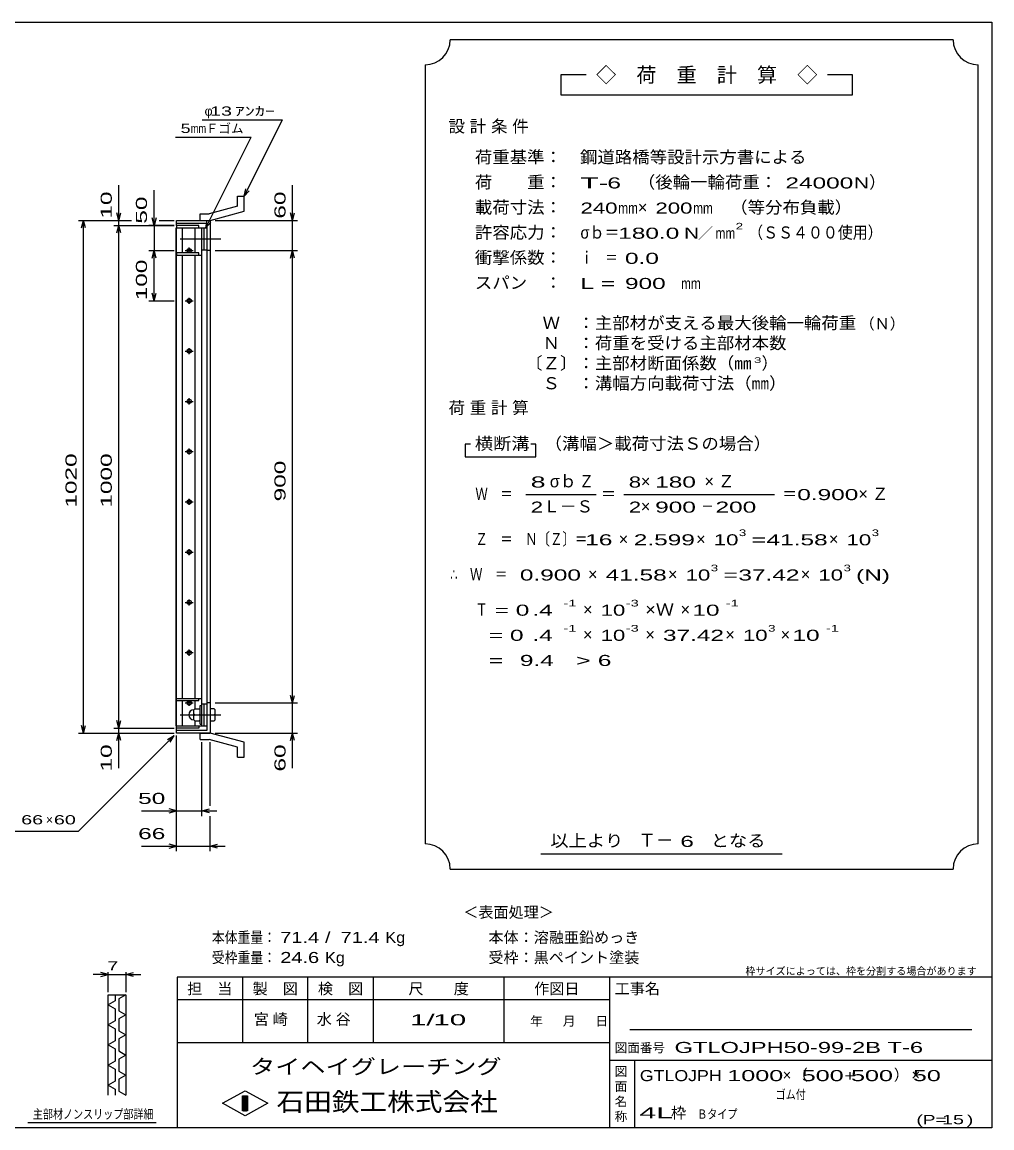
# Model space of a CAD drawing. Units: millimetres, scale not verified. Extents: x -1820 to 1731, y -1282 to 1054.
# Drawn here: x -197 to 1731, y -1146 to 1054 of the extents above; entities that cross this region are included whole.
import ezdxf
from ezdxf.enums import TextEntityAlignment as Align

# ---------------------------------------------------------------- set-up
doc = ezdxf.new("R2010")
doc.units = ezdxf.units.MM
doc.header["$LTSCALE"] = 10
doc.linetypes.add('CHAIN', pattern=[18.5, 12, -1.5, 3.5, -1.5])
for name, color, linetype, lineweight in [('0_2', 150, 'Continuous', 25), ('16', 3, 'Continuous', 25), ('19', 6, 'Continuous', 25), ('22', 4, 'Continuous', 25), ('32', 4, 'Continuous', 25)]:
    doc.layers.add(name, color=color, linetype=linetype, lineweight=lineweight)
doc.styles.add('ベクトル', font='')
doc.styles.get('ベクトル').set_extended_font_data('ベクトル')

msp = doc.modelspace()

# ---------------------------------------------------------------- linework, layer by layer
at = {"layer": '0_2'}
for p, q in [((-1729, 1053.5), (1731, 1053.5)), ((1731, 1053.5), (1731, -1146.5)), ((1731, -846.5), (111, -846.5)), ((111, -846.5), (111, -1146.5)), ((241, -846.5), (241, -976.5)), ((371, -976.5), (371, -846.5)), ((501, -846.5), (501, -976.5)), ((761, -976.5), (761, -846.5)), ((971, -846.5), (971, -1146.5)), ((971, -891.5), (111, -891.5)), ((1691, -951.5), (1011, -951.5)), ((111, -976.5), (971, -976.5)), ((971, -1011.5), (1731, -1011.5)), ((1021, -1146.5), (1021, -1011.5)), ((201, -1097.5), (246, -1072.5)), ((246, -1072.5), (291, -1097.5)), ((246, -1122.5), (201, -1097.5)), ((241, -1082.5), (251, -1082.5)), ((241, -1112.5), (241, -1082.5)), ((241, -1082.5), (243, -1082.5)), ((243, -1082.5), (243, -1112.5)), ((245, -1112.5), (245, -1082.5)), ((245, -1082.5), (247, -1082.5)), ((291, -1097.5), (246, -1122.5)), ((247, -1082.5), (247, -1112.5)), ((249, -1112.5), (249, -1082.5)), ((249, -1082.5), (251, -1082.5)), ((251, -1082.5), (251, -1112.5)), ((251, -1082.5), (251, -1112.5)), ((251, -1112.5), (241, -1112.5)), ((243, -1112.5), (245, -1112.5)), ((247, -1112.5), (249, -1112.5)), ((1731, -1146.5), (-1729, -1146.5))]:
    msp.add_line(p, q, dxfattribs=at)
at = {"layer": '16'}
for p, q in [((109.3, -346.5), (109.3, 644.5)), ((109.3, 644.5), (110, 644.5)), ((154, 649), (110, 649)), ((110, 649), (110, 644.5)), ((110, 644.5), (154, 644.5)), ((110, -346.5), (110, 644.5)), ((110, 644.5), (160, 644.5)), ((121.5, 594.5), (121.5, 644.5)), ((146.5, 594.5), (146.5, 644.5)), ((154, 644.5), (154, 649)), ((160, -346.5), (160, 644.5)), ((160, 644.5), (164.5, 644.5)), ((164.5, 600.5), (164.5, 644.5)), ((164.5, 644.5), (170.5, 644.5)), ((170.5, 600.5), (170.5, 644.5)), ((110, 594.5), (110, 590)), ((154, 594.5), (110, 594.5)), ((127, 599), (143, 599)), ((133, 602), (137, 602)), ((133, 596), (137, 596)), ((135, 594.5), (135, 605)), ((154, 590), (154, 594.5)), ((160, 600.5), (164.5, 600.5)), ((164.5, 600.5), (170.5, 600.5)), ((110, 590), (160, 590)), ((121.5, -292), (121.5, 590)), ((146.5, -292), (146.5, 590)), ((127, 499), (143, 499)), ((133, 502), (137, 502)), ((133, 496), (137, 496)), ((135, 493), (135, 505)), ((127, 399), (143, 399)), ((133, 402), (137, 402)), ((133, 396), (137, 396)), ((135, 393), (135, 405)), ((127, 299), (143, 299)), ((133, 302), (137, 302)), ((133, 296), (137, 296)), ((135, 293), (135, 305)), ((127, 199), (143, 199)), ((133, 202), (137, 202)), ((135, 193), (135, 205)), ((133, 196), (137, 196)), ((127, 99), (143, 99)), ((133, 102), (137, 102)), ((133, 96), (137, 96)), ((135, 93), (135, 105)), ((133, 2), (137, 2)), ((135, -7), (135, 5)), ((127, -1), (143, -1)), ((133, -4), (137, -4)), ((127, -101), (143, -101)), ((133, -98), (137, -98)), ((133, -104), (137, -104)), ((135, -107), (135, -95)), ((133, -198), (137, -198)), ((135, -207), (135, -195)), ((127, -201), (143, -201)), ((133, -204), (137, -204)), ((110, -296.5), (110, -292)), ((110, -292), (160, -292)), ((110, -296.5), (154, -296.5)), ((121.5, -346.5), (121.5, -296.5)), ((127, -301), (143, -301)), ((133, -298), (137, -298)), ((133, -304), (137, -304)), ((135, -307), (135, -296.5)), ((146.5, -311.5), (146.5, -296.5)), ((154, -296.5), (154, -292)), ((157, -343), (157, -306)), ((157, -306), (160, -306)), ((160, -302.5), (164.5, -302.5)), ((160, -343), (160, -306)), ((164.5, -346.5), (164.5, -302.5)), ((164.5, -302.5), (170.5, -302.5)), ((170.5, -346.5), (170.5, -302.5)), ((146, -312.5), (144, -314.5)), ((144, -334.5), (144, -314.5)), ((146, -324.5), (144, -322.5)), ((146, -324.5), (144, -326.5)), ((146, -312.5), (155, -312.5)), ((146, -324.5), (155, -324.5)), ((157, -314.5), (155, -312.5)), ((155, -324.5), (157, -322.5)), ((157, -326.5), (155, -324.5)), ((109.3, -346.5), (110, -346.5)), ((110, -346.5), (154, -346.5)), ((110, -351), (110, -346.5)), ((110, -346.5), (160, -346.5)), ((154, -351), (110, -351)), ((146, -336.5), (144, -334.5)), ((146, -336.5), (155, -336.5)), ((146.5, -346.5), (146.5, -337.5)), ((154, -346.5), (154, -351)), ((155, -336.5), (157, -334.5)), ((157, -343), (160, -343)), ((160, -346.5), (164.5, -346.5)), ((164.5, -346.5), (170.5, -346.5))]:
    msp.add_line(p, q, dxfattribs=at)
at = {"layer": '16', "linetype": 'CHAIN'}
for p, q in [((117, 622.5), (198, 622.5)), ((117, -324.5), (198, -324.5))]:
    msp.add_line(p, q, dxfattribs=at)
at = {"layer": '16'}
for centre, radius, start, end in [((133, 599), 3, 90, 270), ((135, 599), 4, 46.6, 133.4), ((135, 599), 4, 226.6, 313.4), ((137, 599), 3, 270, 90), ((133, 499), 3, 90, 270), ((135, 499), 4, 46.6, 133.4), ((135, 499), 4, 226.6, 313.4), ((137, 499), 3, 270, 90), ((133, 399), 3, 90, 270), ((135, 399), 4, 46.6, 133.4), ((135, 399), 4, 226.6, 313.4), ((137, 399), 3, 270, 90), ((133, 299), 3, 90, 270), ((135, 299), 4, 46.6, 133.4), ((135, 299), 4, 226.6, 313.4), ((137, 299), 3, 270, 90), ((133, 199), 3, 90, 270), ((135, 199), 4, 46.6, 133.4), ((137, 199), 3, 270, 90), ((135, 199), 4, 226.6, 313.4), ((133, 99), 3, 90, 270), ((135, 99), 4, 46.6, 133.4), ((135, 99), 4, 226.6, 313.4), ((137, 99), 3, 270, 90), ((133, -1), 3, 90, 270), ((135, -1), 4, 46.6, 133.4), ((137, -1), 3, 270, 90), ((135, -1), 4, 226.6, 313.4), ((133, -101), 3, 90, 270), ((135, -101), 4, 46.6, 133.4), ((135, -101), 4, 226.6, 313.4), ((137, -101), 3, 270, 90), ((133, -201), 3, 90, 270), ((135, -201), 4, 46.6, 133.4), ((137, -201), 3, 270, 90), ((135, -201), 4, 226.6, 313.4), ((133, -301), 3, 90, 270), ((135, -301), 4, 46.6, 133.4), ((135, -301), 4, 226.6, 313.4), ((137, -301), 3, 270, 90), ((144, -324.5), 10, 90, 270)]:
    msp.add_arc(centre, radius, start, end, dxfattribs=at)
at = {"layer": '19'}
for p, q in [((231.1, 707.1), (244.1, 707.1)), ((231.1, 687.1), (231.1, 707.1)), ((244.1, 677.1), (244.1, 707.1)), ((231.1, 687.1), (174.8, 672)), ((156.5, 672), (174.8, 672)), ((156.5, 659), (156.5, 672)), ((176.5, 659), (244.1, 677.1)), ((110, 649), (110, 659)), ((110, 659), (176.5, 659)), ((170.5, 653), (110, 653)), ((156.5, 659), (176.5, 659)), ((170.5, -355), (170.5, 653)), ((176.5, 659), (176.5, -361)), ((176.5, 599), (170.5, 599)), ((176.5, -301), (170.5, -301)), ((184.5, -312.5), (176.5, -312.5)), ((176.5, -312.5), (176.5, -336.5)), ((176.5, -324.5), (184.5, -324.5)), ((186.5, -314.5), (184.5, -312.5)), ((186.5, -322.5), (184.5, -324.5)), ((184.5, -324.5), (186.5, -326.5)), ((186.5, -334.5), (186.5, -314.5)), ((110, -361), (110, -351)), ((176.5, -336.5), (184.5, -336.5)), ((184.5, -336.5), (186.5, -334.5)), ((110, -355), (170.5, -355)), ((176.5, -361), (110, -361)), ((156.5, -361), (176.5, -361)), ((156.5, -374), (156.5, -361)), ((244.1, -379.1), (176.5, -361)), ((156.5, -374), (174.8, -374)), ((231.1, -389.1), (174.8, -374)), ((231.1, -409.1), (231.1, -389.1)), ((244.1, -409.1), (244.1, -379.1)), ((231.1, -409.1), (244.1, -409.1))]:
    msp.add_line(p, q, dxfattribs=at)
at = {"layer": '22'}
for p, q in [((1654, 1018.5), (654, 1018.5)), ((604, 968.5), (604, -581.5)), ((1704, -581.5), (1704, 968.5)), ((924, 948.5), (874, 948.5)), ((874, 948.5), (874, 908.5)), ((1454, 948.5), (1404, 948.5)), ((1454, 908.5), (1454, 948.5)), ((874, 908.5), (1454, 908.5)), ((160.5, 859), (320.5, 859)), ((244.5, 707), (320.5, 859)), ((108, 824.5), (258, 824.5)), ((168, 644.5), (258, 824.5)), ((-5, 659), (-5, 729)), ((340.5, 659), (340.5, 729)), ((65, 649), (65, 719)), ((244.5, 707), (247.5, 721.6)), ((244.5, 707), (254.5, 718)), ((-5, 659), (-9, 674)), ((-5, 659), (-1, 674)), ((65, 649), (61, 664)), ((69, 664), (65, 649)), ((340.5, 659), (336.5, 674)), ((340.5, 659), (344.5, 674)), ((-85, 659), (20, 659)), ((-79, 644), (-75, 659)), ((-71, 644), (-75, 659)), ((-75, -361), (-75, 659)), ((-15, 659), (20, 659)), ((-15, 649), (105, 649)), ((-9, 634), (-5, 649)), ((-5, 649), (-5, 659)), ((-1, 634), (-5, 649)), ((-5, -351), (-5, 649)), ((105, 649), (55, 649)), ((65, 649), (65, 599)), ((75, 659), (105, 659)), ((75, 659), (105, 659)), ((168, 644.5), (171, 659.1)), ((168, 644.5), (178, 655.5)), ((186.5, 659), (350.5, 659)), ((340.5, 599), (340.5, 659)), ((55, 599), (105, 599)), ((61, 584), (65, 599)), ((69, 584), (65, 599)), ((65, 499), (65, 599)), ((186.5, 599), (350.5, 599)), ((336.5, 584), (340.5, 599)), ((344.5, 584), (340.5, 599)), ((340.5, -301), (340.5, 599)), ((65, 499), (61, 514)), ((65, 499), (69, 514)), ((55, 499), (105, 499)), ((694, 213.5), (684, 213.5)), ((684, 213.5), (684, 188.5)), ((824, 213.5), (814, 213.5)), ((824, 188.5), (824, 213.5)), ((684, 188.5), (824, 188.5)), ((804, 113.5), (944, 113.5)), ((999, 113.5), (1299, 113.5)), ((340.5, -301), (336.5, -286)), ((340.5, -301), (344.5, -286)), ((186.5, -301), (350.5, -301)), ((340.5, -361), (340.5, -301)), ((-75, -361), (-79, -346)), ((-75, -361), (-71, -346)), ((-15, -351), (105, -351)), ((-5, -351), (-9, -336)), ((-5, -351), (-1, -336)), ((-5, -361), (-5, -351)), ((-85, -361), (105, -361)), ((-85, -556), (105, -366)), ((-15, -361), (105, -361)), ((-9, -376), (-5, -361)), ((-1, -376), (-5, -361)), ((-5, -431), (-5, -361)), ((92, -374), (105, -366)), ((97, -379), (105, -366)), ((110, -526), (110, -366)), ((110, -596), (110, -366)), ((186.5, -361), (350.5, -361)), ((336.5, -376), (340.5, -361)), ((344.5, -376), (340.5, -361)), ((340.5, -431), (340.5, -361)), ((160, -526), (160, -379)), ((176.5, -506), (176.5, -379)), ((40, -516), (110, -516)), ((110, -516), (95, -512)), ((95, -520), (110, -516)), ((110, -516), (160, -516)), ((160, -516), (175, -512)), ((175, -520), (160, -516)), ((160, -516), (190, -516)), ((176.5, -596), (176.5, -526)), ((-285, -556), (-85, -556)), ((40, -586), (110, -586)), ((110, -586), (95, -582)), ((95, -590), (110, -586)), ((110, -586), (176.5, -586)), ((176.5, -586), (191.5, -582)), ((191.5, -590), (176.5, -586)), ((176.5, -586), (206.5, -586)), ((834, -601.5), (1314, -601.5)), ((654, -631.5), (1654, -631.5))]:
    msp.add_line(p, q, dxfattribs=at)
for centre, start, end in [((604, 1018.5), 270, 0), ((1704, 1018.5), 180, 270), ((604, -631.5), 0, 90), ((1704, -631.5), 90, 180)]:
    msp.add_arc(centre, 50, start, end, dxfattribs=at)
at = {"layer": '32'}
for p, q in [((-26, -841.5), (-56, -841.5)), ((-26, -841.5), (-41, -837.5)), ((-41, -845.5), (-26, -841.5)), ((-26, -876.5), (-26, -836.5)), ((-26, -841.5), (9, -841.5)), ((9, -836.5), (9, -876.5)), ((9, -841.5), (24, -837.5)), ((24, -845.5), (9, -841.5)), ((9, -841.5), (39, -841.5)), ((-26, -881.5), (9, -881.5)), ((-26, -1081.5), (-26, -881.5)), ((-12, -893.5), (-26, -901.5)), ((-26, -901.5), (-12, -909.5)), ((-12, -881.5), (-12, -893.5)), ((9, -881.5), (-5, -889.5)), ((-5, -889.5), (-5, -913.5)), ((9, -881.5), (9, -1081.5)), ((-12, -909.5), (-12, -933.5)), ((-5, -913.5), (9, -921.5)), ((9, -921.5), (-5, -929.5)), ((-12, -933.5), (-26, -941.5)), ((-26, -941.5), (-12, -949.5)), ((-5, -929.5), (-5, -953.5)), ((-12, -949.5), (-12, -973.5)), ((-5, -953.5), (9, -961.5)), ((9, -961.5), (-5, -969.5)), ((-12, -973.5), (-26, -981.5)), ((-26, -981.5), (-12, -989.5)), ((-12, -989.5), (-12, -1013.5)), ((-5, -969.5), (-5, -993.5)), ((-5, -993.5), (9, -1001.5)), ((9, -1001.5), (-5, -1009.5)), ((-5, -1009.5), (-5, -1033.5)), ((-12, -1013.5), (-26, -1021.5)), ((-26, -1021.5), (-12, -1029.5)), ((-12, -1029.5), (-12, -1053.5)), ((-5, -1033.5), (9, -1041.5)), ((-12, -1053.5), (-26, -1061.5)), ((9, -1041.5), (-5, -1049.5)), ((-5, -1049.5), (-5, -1073.5)), ((-26, -1061.5), (-12, -1069.5)), ((-12, -1069.5), (-12, -1081.5)), ((-5, -1073.5), (9, -1081.5)), ((69, -1136.5), (-186, -1136.5))]:
    msp.add_line(p, q, dxfattribs=at)

# ---------------------------------------------------------------- texts
at = {"layer": '0_2', "style": 'ベクトル'}
for s, height, p in [('枠サイズによっては、枠を分割する場合があります', 14.66, (1241, -834.5)), ('担\u3000当', 21.99, (131, -869.5)), ('製\u3000図', 21.99, (261, -869.5)), ('検\u3000図', 21.99, (391, -869.5)), ('尺\u3000\u3000度', 21.99, (571, -869.5)), ('作図日', 21.99, (821, -869.5)), ('工事名', 21.99, (981, -869.5)), ('年', 18.3, (813, -934)), ('月', 18.3, (878, -934)), ('日', 18.3, (943, -934)), ('図面番号', 18.33, (981, -987)), ('図', 18.3, (981, -1034)), ('面', 18.3, (981, -1064)), ('名', 18.3, (981, -1094)), ('称', 18.3, (981, -1124))]:
    msp.add_text(s, height=height, dxfattribs=at).set_placement(p, align=Align.MIDDLE_LEFT)
at = {"layer": '0_2', "color": 222, "style": 'ベクトル'}
for s, height, width, p in [('タイヘイグレーチング', 29.33, 1.25, (256, -1024.5)), ('石田鉄工株式会社', 36.66, 1.1, (308.5, -1094.5))]:
    msp.add_text(s, height=height, dxfattribs=dict(at, width=width)).set_placement(p, align=Align.MIDDLE_LEFT)
at = {"layer": '22', "color": 2, "style": 'ベクトル'}
for s, height, p in [('◇\u3000荷\u3000重\u3000計\u3000算\u3000◇', 29.33, (944, 948.5)), ('φ', 18.3, (165.5, 876.5)), ('Ｆゴム', 18.33, (168, 842)), ('）', 24.2, (1487, 735)), ('×', 24.2, (1027, 685)), ('／', 22, (1146.5, 633.5)), ('（Ｎ）', 21.99, (1468, 453.5)), ('）', 24.2, (1273, 375)), ('σｂ', 24.19, (852, 140)), ('×', 24.2, (1033, 140)), ('Ｌ－Ｓ', 24.19, (839, 90)), ('×', 24.2, (1033, 90)), ('×', 24.2, (989, 25)), ('×', 24.2, (1143, 25)), ('×', 24.2, (1407, 25)), ('×', 24.2, (928, -45)), ('×', 24.2, (1087, -45)), ('×', 24.2, (1351, -45)), ('×', 24.2, (918, -115)), ('×', 24.2, (1112, -115)), ('×', 24.2, (918, -165)), ('×', 24.2, (1042, -165)), ('×', 24.2, (1201, -165)), ('×', 24.2, (1311, -165)), ('×', 18.3, (-150, -533.5)), ('Ｔ－', 25.66, (1028, -574)), ('＜表面処理＞', 21.99, (680, -717.5)), ('本体：', 21.99, (730, -767.5)), ('溶融亜鉛めっき', 21.99, (820, -767.5)), ('受枠：', 21.99, (730, -807.5)), ('黒ペイント塗装', 21.99, (820, -807.5)), ('枠', 22, (1093, -1116.5))]:
    msp.add_text(s, height=height, dxfattribs=at).set_placement(p, align=Align.MIDDLE_LEFT)
for s, height, width, p in [(' 13 ', 18.33, 1.6, (165.5, 876.5)), ('ｱﾝｶｰ', 18.33, 1.6, (225.5, 876.5)), ('5', 18.3, 1.45, (118, 842)), ('mm', 18.33, 0.75, (138, 842)), ('荷重基準：\u3000', 24.19, 1.05, (703, 785)), ('鋼道路橋等設計示方書による', 24.19, 1.05, (912, 785)), ('荷\u3000\u3000重：\u3000', 24.19, 1.05, (703, 735)), ('（後輪一輪荷重：', 24.19, 1.05, (1027, 735)), ('T-', 21.99, 2, (913, 733.5)), (' 6 ', 21.99, 1.65, (953, 733.5)), (' 24000', 21.99, 1.65, (1307, 733.5)), ('N', 22, 1.4, (1457, 733.5)), ('載荷寸法：\u3000', 24.19, 1.05, (703, 685)), ('240', 21.99, 1.5, (913, 683.5)), ('mm', 21.99, 0.8, (988, 683.5)), ('200', 21.99, 1.5, (1062, 683.5)), ('mm', 21.99, 0.8, (1137, 683.5)), ('\u3000（等分布負載）', 24.19, 1.05, (1176, 685)), ('許容応力：\u3000', 24.19, 1.05, (703, 635)), ('σｂ＝', 24.19, 0.9, (913, 635)), ('180.0', 21.99, 1.65, (988, 633.5)), ('N', 22, 1.4, (1119, 633.5)), ('mm', 21.99, 0.8, (1181.5, 633.5)), ('2', 13.2, 1.5, (1221.5, 647.5)), ('（ＳＳ４００使用）', 24.19, 0.9, (1246.5, 635)), ('衝撃係数：\u3000', 24.19, 1.05, (703, 585)), ('ｉ\u3000＝', 24.19, 0.75, (913, 585)), (' 0.0', 21.99, 1.65, (988, 583.5)), ('スパン\u3000：\u3000', 24.19, 1.05, (703, 535)), ('L =', 21.99, 1.65, (913, 533.5)), (' 900 ', 21.99, 1.65, (988, 533.5)), ('mm', 21.99, 0.8, (1113, 533.5)), ('\u3000Ｗ\u3000：主部材が支える最大後輪一輪荷重', 24.19, 1.05, (803, 455)), ('\u3000Ｎ\u3000：荷重を受ける主部材本数', 24.19, 1.05, (803, 415)), ('〔Ｚ〕：主部材断面係数（㎜', 24.19, 1.05, (803, 375)), ('3', 11, 1.8, (1258, 381)), ('\u3000Ｓ\u3000：溝幅方向載荷寸法（㎜）', 24.19, 1.05, (803, 335)), ('横断溝', 24.19, 1.1, (703, 215)), ('\u3000（溝幅＞載荷寸法Ｓの場合）', 24.19, 1.05, (807, 215)), ('8', 22, 1.8, (814, 138.5)), ('Ｚ', 24.2, 0.9, (910, 140)), ('8', 22, 1.5, (1009, 138.5)), (' 180 ', 21.99, 1.65, (1048, 138.5)), ('Ｗ\u3000＝', 24.19, 0.75, (704, 115)), ('＝', 24.2, 0.9, (954, 115)), ('＝', 24.2, 0.9, (1314, 115)), ('0.900', 21.99, 1.65, (1344, 113.5)), ('2', 22, 1.5, (814, 88.5)), ('2', 22, 1.5, (1009, 88.5)), (' 900 ', 21.99, 1.65, (1048, 88.5)), ('－', 24.2, 0.75, (1153, 90)), (' 200 ', 21.99, 1.65, (1168, 88.5)), ('3', 13.2, 1.5, (1228, 37.5)), ('3', 13.2, 1.5, (1492, 37.5)), ('Ｚ\u3000＝\u3000Ｎ〔Ｚ〕＝', 24.19, 0.75, (704, 25)), (' 16 ', 21.99, 1.65, (909, 23.5)), ('2.599', 21.99, 1.65, (1019, 23.5)), ('10', 21.99, 1.5, (1178, 23.5)), ('=', 22, 1.7, (1253, 23.5)), ('41.58', 21.99, 1.65, (1283, 23.5)), ('10', 21.99, 1.5, (1442, 23.5)), ('∴\u3000Ｗ\u3000＝', 24.19, 0.75, (654, -45)), (' 0.900', 21.99, 1.65, (779, -46.5)), ('41.58', 21.99, 1.65, (963, -46.5)), ('10', 21.99, 1.5, (1122, -46.5)), ('3', 13.2, 1.5, (1172, -32.5)), ('=', 22, 1.7, (1197, -46.5)), ('37.42', 21.99, 1.65, (1227, -46.5)), ('10', 21.99, 1.5, (1386, -46.5)), ('3', 13.2, 1.5, (1436, -32.5)), ('(N)', 21.99, 1.65, (1461, -46.5)), ('Ｔ', 24.2, 0.75, (704, -115)), (' = 0', 21.99, 1.65, (729, -116.5)), (' .4 ', 21.99, 1.65, (804, -116.5)), ('-1', 13.2, 1.65, (879, -102.5)), ('10', 21.99, 1.5, (953, -116.5)), ('-3', 13.2, 1.65, (1003, -102.5)), ('×Ｗ', 24.19, 1.1, (1042, -115)), (' 10 ', 21.99, 1.65, (1122, -116.5)), ('-1', 13.2, 1.65, (1202, -102.5)), ('-1', 13.2, 1.65, (879, -152.5)), ('-3', 13.2, 1.65, (1003, -152.5)), ('3', 13.2, 1.5, (1286, -152.5)), ('-1', 13.2, 1.65, (1401, -152.5)), ('  = 0', 21.99, 1.65, (704, -166.5)), (' .4 ', 21.99, 1.65, (804, -166.5)), ('10', 21.99, 1.5, (953, -166.5)), ('37.42', 21.99, 1.65, (1077, -166.5)), ('10', 21.99, 1.5, (1236, -166.5)), (' 10 ', 21.99, 1.65, (1321, -166.5)), ('  =', 21.99, 1.65, (704, -216.5)), (' 9.4', 21.99, 1.65, (779, -216.5)), ('>', 22, 1.7, (904, -216.5)), (' 6 ', 21.99, 1.65, (934, -216.5)), (' 50 ', 21.99, 1.65, (20, -491)), (' 66 ', 18.33, 1.6, (-210, -533.5)), (' 60 ', 18.33, 1.6, (-145, -533.5)), (' 66 ', 21.99, 1.65, (20, -561)), ('以上より\u3000', 24.19, 1.1, (853, -575)), (' 6 ', 21.99, 1.65, (1098, -576.5)), ('となる', 24.19, 1.1, (1172, -575)), ('本体重量：', 21.99, 0.85, (180, -767.5)), (' 71.4', 21.99, 1.35, (305, -767.5)), ('/', 22, 1.35, (405, -767.5)), (' 71.4', 21.99, 1.35, (425, -767.5)), ('Kg', 21.99, 1.1, (525, -767.5)), ('受枠重量：', 21.99, 0.85, (180, -807.5)), (' 24.6', 21.99, 1.35, (305, -807.5)), ('Kg', 21.99, 1.1, (405, -807.5)), ('1/', 21.99, 2, (574, -931.5)), (' 10 ', 21.99, 2, (604, -931.5)), ('GTLOJPH50-99-2B T-6 ', 21.99, 1.6, (1100, -986.5)), ('GTLOJPH', 21.99, 1.2, (1031, -1042.5)), (' 1000 ', 21.99, 1.7, (1191, -1042.5)), (' 500 ', 21.99, 1.7, (1339, -1042.5)), (' 500 ', 21.99, 1.7, (1437, -1042.5)), (' 50 ', 21.99, 1.7, (1560, -1042.5)), ('+', 22, 1.3, (1438, -1042.5)), ('ゴム付', 18.33, 0.8, (1301, -1080)), ('4L', 21.99, 2.05, (1030, -1116.5)), ('Ｂタイプ', 18.33, 0.8, (1145, -1119)), ('(P=', 18.33, 1.55, (1581, -1130)), (' 15 ', 18.33, 1.6, (1621, -1130)), (')', 18.3, 1.6, (1681, -1130))]:
    msp.add_text(s, height=height, dxfattribs=dict(at, width=width)).set_placement(p, align=Align.MIDDLE_LEFT)
at = {"layer": '22', "color": 2, "style": 'ベクトル', "width": 1.65}
for s, p in [(' 10 ', (-30, 649)), (' 50 ', (40, 639)), (' 60 ', (315.5, 649)), (' 100 ', (40, 486.5)), (' 1020 ', (-100, 74)), (' 1000 ', (-30, 74)), (' 900 ', (315.5, 86.5)), (' 10 ', (-30, -451)), (' 60 ', (315.5, -451))]:
    msp.add_text(s, height=21.99, rotation=90, dxfattribs=at).set_placement(p, align=Align.MIDDLE_LEFT)
at = {"layer": '22', "color": 2, "attachment_point": 4, "style": 'ベクトル'}
for s, insert, char_height in [('\\T1.28;設計条件', (650.5, 845), 24.19), ('\\T1.28;荷重計算', (650.5, 285), 24.19), ('\\T1.42;×Ｚ', (1159.5, 140), 24.19), ('\\T1.42;×Ｚ', (1465.5, 115), 24.19), ('\\T1.25;宮崎\u3000', (263.5, -931.5), 21.99), ('\\T1.25;水谷\u3000', (388.5, -931.5), 21.99), ('\\T1.17;×（', (1315, -1042.5), 21.99), ('\\T1.17;）×', (1536, -1042.5), 21.99)]:
    msp.add_mtext(s, dxfattribs=dict(at, insert=insert, char_height=char_height))
at = {"layer": '32', "color": 2, "style": 'ベクトル'}
for s, width, p in [(' 7 ', 1.6, (-38.5, -824)), ('主部材ノンスリップ部詳細', 0.8, (-176, -1119))]:
    msp.add_text(s, height=18.33, dxfattribs=dict(at, width=width)).set_placement(p, align=Align.MIDDLE_LEFT)

doc.saveas('drawing.dxf')
